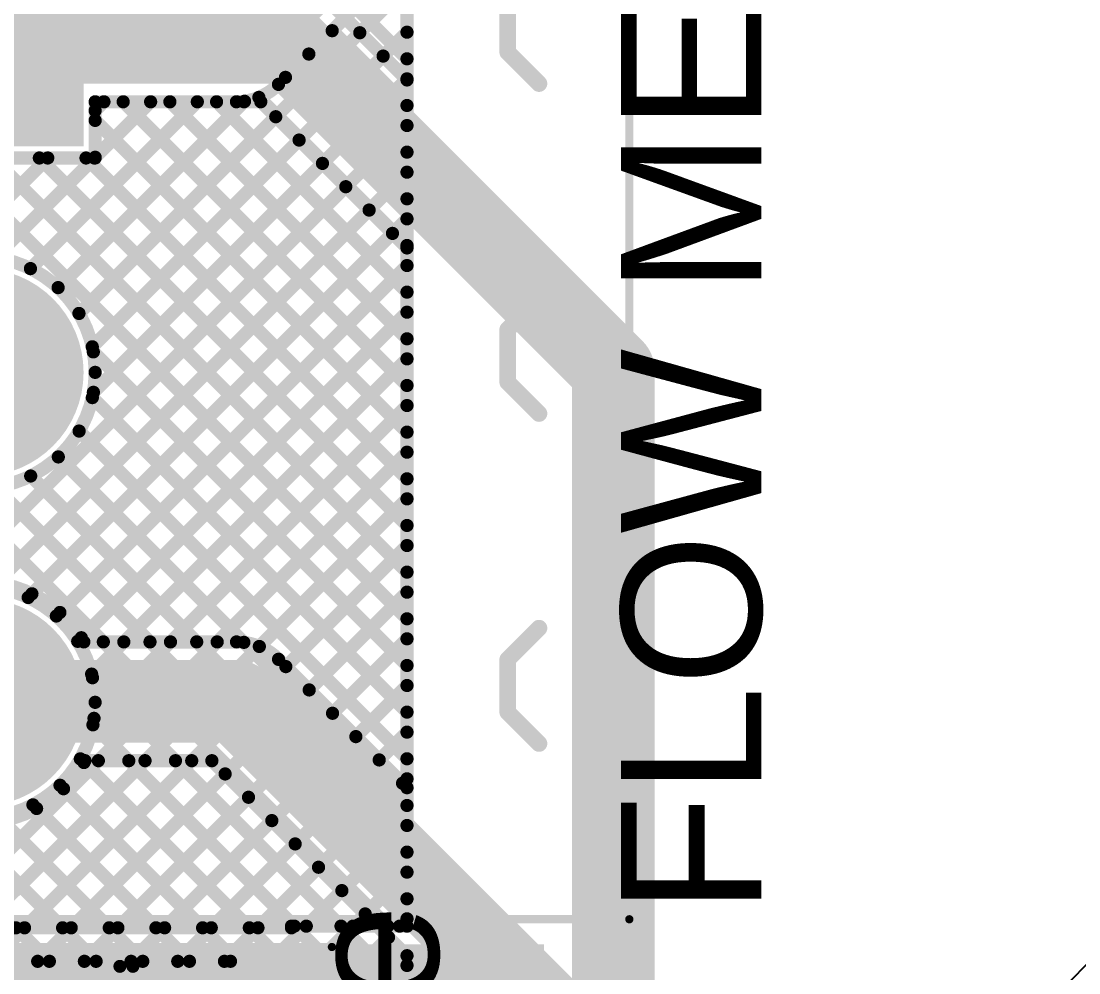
# Model space of a CAD drawing. Header units: millimetres. Extents: x 0 to 214, y 0 to 214.
# Drawn here: x 6.355 to 6.996, y 0.43 to 1.007 of the extents above; entities that cross this region are included whole.
import ezdxf

# ---------------------------------------------------------------- set-up
doc = ezdxf.new("R2010")
doc.units = ezdxf.units.MM
doc.header["$MEASUREMENT"] = 0
for name, color, linetype in [('BottomLayer', 5, 'Continuous'), ('BottomSolder', 6, 'Continuous'), ('MultiLayer', 9, 'Continuous'), ('PadHoleLayer', 156, 'Continuous'), ('TopLayer', 1, 'Continuous'), ('TopOverlay', 2, 'Continuous'), ('TopSolder', 216, 'Continuous')]:
    doc.layers.add(name, color=color, linetype=linetype)
doc.styles.add('Arial', font='', dxfattribs={"height": 0.2})
doc.styles.get('Arial').set_extended_font_data('Arial')

# ---------------------------------------------------------------- blocks, each defined once
blk = doc.blocks.new('TBP01R1_508_04BE_88')
at = {"layer": 'TopOverlay', "const_width": 0.005}
for points in [[(-0.3315, 0.3937), (-0.3315, -0.07874)], [(0.53126, -0.07874), (-0.3315, -0.07874)]]:
    blk.add_lwpolyline(points, dxfattribs=at)
at = {"layer": 'TopOverlay'}
for points, const_width in [([(-0.20306, -0.067, 1), (-0.21094, -0.067, 1)], 0.00787), ([(-0.21291, -0.067, 1), (-0.20897, -0.067, 1)], 0.00394), ([(-0.20503, -0.067, 1), (-0.20109, -0.067, 1)], 0.00394), ([(-0.33275, -0.07874, 1), (-0.33025, -0.07874, 1)], 0.0025), ([(-0.33275, -0.07874, 1), (-0.33025, -0.07874, 1)], 0.0025)]:
    blk.add_lwpolyline(points, format="xyb", close=True, dxfattribs=dict(at, const_width=const_width))
blk = doc.blocks.new('TBP01R1_508_03BE_92')
at = {"layer": 'BottomLayer'}
blk.add_hatch(color=5, dxfattribs=at).paths.add_polyline_path([(-0.15906, 0.05906), (-0.04094, 0.05906), (-0.04094, -0.05906), (-0.15906, -0.05906)])
h = blk.add_hatch(color=5, dxfattribs=at)
edge = h.paths.add_edge_path()
edge.add_arc((0.1, 0), 0.05906, 0, 360)
h = blk.add_hatch(color=5, dxfattribs=at)
edge = h.paths.add_edge_path()
edge.add_arc((0.3, 0), 0.05906, 0, 360)
at = {"layer": 'BottomSolder'}
blk.add_hatch(color=6, dxfattribs=at).paths.add_polyline_path([(-0.16306, 0.06306), (-0.03694, 0.06306), (-0.03694, -0.06306), (-0.16306, -0.06306)])
h = blk.add_hatch(color=6, dxfattribs=at)
edge = h.paths.add_edge_path()
edge.add_arc((0.1, 0), 0.06306, 0, 360)
h = blk.add_hatch(color=6, dxfattribs=at)
edge = h.paths.add_edge_path()
edge.add_arc((0.3, 0), 0.06306, 0, 360)
at = {"layer": 'MultiLayer'}
blk.add_hatch(color=9, dxfattribs=at).paths.add_polyline_path([(-0.15906, 0.05906), (-0.04094, 0.05906), (-0.04094, -0.05906), (-0.15906, -0.05906)])
h = blk.add_hatch(color=9, dxfattribs=at)
edge = h.paths.add_edge_path()
edge.add_arc((0.1, 0), 0.05906, 0, 360)
h = blk.add_hatch(color=9, dxfattribs=at)
edge = h.paths.add_edge_path()
edge.add_arc((0.3, 0), 0.05906, 0, 360)
at = {"layer": 'PadHoleLayer'}
h = blk.add_hatch(color=156, dxfattribs=at)
edge = h.paths.add_edge_path()
edge.add_arc((-0.1, 0), 0.03346, 0, 360)
h = blk.add_hatch(color=156, dxfattribs=at)
edge = h.paths.add_edge_path()
edge.add_arc((0.1, 0), 0.03346, 0, 360)
h = blk.add_hatch(color=156, dxfattribs=at)
edge = h.paths.add_edge_path()
edge.add_arc((0.3, 0), 0.03346, 0, 360)
at = {"layer": 'TopLayer'}
blk.add_hatch(color=1, dxfattribs=at).paths.add_polyline_path([(-0.15906, 0.05906), (-0.04094, 0.05906), (-0.04094, -0.05906), (-0.15906, -0.05906)])
h = blk.add_hatch(color=1, dxfattribs=at)
edge = h.paths.add_edge_path()
edge.add_arc((0.1, 0), 0.05906, 0, 360)
h = blk.add_hatch(color=1, dxfattribs=at)
edge = h.paths.add_edge_path()
edge.add_arc((0.3, 0), 0.05906, 0, 360)
at = {"layer": 'TopSolder'}
blk.add_hatch(color=216, dxfattribs=at).paths.add_polyline_path([(-0.16306, 0.06306), (-0.03694, 0.06306), (-0.03694, -0.06306), (-0.16306, -0.06306)])
h = blk.add_hatch(color=216, dxfattribs=at)
edge = h.paths.add_edge_path()
edge.add_arc((0.1, 0), 0.06306, 0, 360)
h = blk.add_hatch(color=216, dxfattribs=at)
edge = h.paths.add_edge_path()
edge.add_arc((0.3, 0), 0.06306, 0, 360)
at = {"layer": 'TopOverlay'}
for points, const_width in [([(-0.2315, -0.07874), (-0.2315, 0.3937)], 0.005), ([(0.4315, 0.3937), (-0.2315, 0.3937)], 0.005), ([(0.4315, -0.07874), (0.4315, 0.3937)], 0.005), ([(-0.126, 0.32), (-0.145, 0.339)], 0.01), ([(-0.094, 0.32), (-0.075, 0.339)], 0.01), ([(0.074, 0.32), (0.055, 0.339)], 0.01), ([(0.074, 0.32), (0.055, 0.339)], 0.01), ([(0.106, 0.32), (0.125, 0.339)], 0.01), ([(0.106, 0.32), (0.125, 0.339)], 0.01), ([(0.274, 0.32), (0.255, 0.339)], 0.01), ([(0.306, 0.32), (0.325, 0.339)], 0.01), ([(-0.094, 0.32), (-0.126, 0.32)], 0.01), ([(0.106, 0.32), (0.074, 0.32)], 0.01), ([(0.106, 0.32), (0.074, 0.32)], 0.01), ([(0.306, 0.32), (0.274, 0.32)], 0.01), ([(0.4315, -0.07874), (-0.2315, -0.07874)], 0.005)]:
    blk.add_lwpolyline(points, dxfattribs=dict(at, const_width=const_width))
for points, const_width in [([(-0.23275, 0.3937, 1), (-0.23025, 0.3937, 1)], 0.0025), ([(-0.23275, 0.3937, 1), (-0.23025, 0.3937, 1)], 0.0025), ([(0.43025, 0.3937, 1), (0.43275, 0.3937, 1)], 0.0025), ([(0.43025, 0.3937, 1), (0.43275, 0.3937, 1)], 0.0025), ([(-0.1475, 0.339, 1), (-0.1425, 0.339, 1)], 0.005), ([(-0.0775, 0.339, 1), (-0.0725, 0.339, 1)], 0.005), ([(0.0525, 0.339, 1), (0.0575, 0.339, 1)], 0.005), ([(0.0525, 0.339, 1), (0.0575, 0.339, 1)], 0.005), ([(0.1225, 0.339, 1), (0.1275, 0.339, 1)], 0.005), ([(0.1225, 0.339, 1), (0.1275, 0.339, 1)], 0.005), ([(0.2525, 0.339, 1), (0.2575, 0.339, 1)], 0.005), ([(0.3225, 0.339, 1), (0.3275, 0.339, 1)], 0.005), ([(-0.1285, 0.32, 1), (-0.1235, 0.32, 1)], 0.005), ([(-0.1285, 0.32, 1), (-0.1235, 0.32, 1)], 0.005), ([(-0.0965, 0.32, 1), (-0.0915, 0.32, 1)], 0.005), ([(-0.0965, 0.32, 1), (-0.0915, 0.32, 1)], 0.005), ([(0.0715, 0.32, 1), (0.0765, 0.32, 1)], 0.005), ([(0.0715, 0.32, 1), (0.0765, 0.32, 1)], 0.005), ([(0.0715, 0.32, 1), (0.0765, 0.32, 1)], 0.005), ([(0.0715, 0.32, 1), (0.0765, 0.32, 1)], 0.005), ([(0.1035, 0.32, 1), (0.1085, 0.32, 1)], 0.005), ([(0.1035, 0.32, 1), (0.1085, 0.32, 1)], 0.005), ([(0.1035, 0.32, 1), (0.1085, 0.32, 1)], 0.005), ([(0.1035, 0.32, 1), (0.1085, 0.32, 1)], 0.005), ([(0.2715, 0.32, 1), (0.2765, 0.32, 1)], 0.005), ([(0.2715, 0.32, 1), (0.2765, 0.32, 1)], 0.005), ([(0.3035, 0.32, 1), (0.3085, 0.32, 1)], 0.005), ([(0.3035, 0.32, 1), (0.3085, 0.32, 1)], 0.005), ([(-0.10306, -0.067, 1), (-0.11094, -0.067, 1)], 0.00787), ([(-0.11291, -0.067, 1), (-0.10897, -0.067, 1)], 0.00394), ([(-0.10503, -0.067, 1), (-0.10109, -0.067, 1)], 0.00394), ([(-0.23275, -0.07874, 1), (-0.23025, -0.07874, 1)], 0.0025), ([(-0.23275, -0.07874, 1), (-0.23025, -0.07874, 1)], 0.0025), ([(0.43025, -0.07874, 1), (0.43275, -0.07874, 1)], 0.0025), ([(0.43025, -0.07874, 1), (0.43275, -0.07874, 1)], 0.0025)]:
    blk.add_lwpolyline(points, format="xyb", close=True, dxfattribs=dict(at, const_width=const_width))

msp = doc.modelspace()

# ---------------------------------------------------------------- hatches: boundary and pattern name
at = {"layer": 'TopLayer'}
for points in [[(6.343, 0.292), (6.547, 0.292), (6.547, 0.446), (6.343, 0.446)], [(6.53, 0.292), (6.672, 0.292), (6.672, 0.447), (6.53, 0.447)]]:
    msp.add_hatch(color=1, dxfattribs=at).paths.add_polyline_path(points)

# ---------------------------------------------------------------- linework, layer by layer
at = {"layer": 'BottomLayer'}
for points, const_width in [([(6.48567, 0.99367), (6.58, 1.088)], 0.05), ([(6.51117, 0.96826), (6.589, 1.04609)], 0.008), ([(6.589, 0.54191), (6.589, 1.04609)], 0.008), ([(6.39026, 0.82939), (6.589, 1.02814)], 0.008), ([(6.55781, 1.0149), (6.589, 0.98371)], 0.008), ([(6.33, 0.99367), (6.48567, 0.99367)], 0.05), ([(6.39832, 0.80917), (6.589, 0.99985)], 0.008), ([(6.54367, 1.00076), (6.589, 0.95543)], 0.008), ([(6.52953, 0.98662), (6.589, 0.92714)], 0.008), ([(6.399, 0.78157), (6.589, 0.97157)], 0.008), ([(6.51538, 0.97247), (6.589, 0.89886)], 0.008), ([(6.36086, 0.85656), (6.46196, 0.95767)], 0.008), ([(6.37762, 0.84504), (6.49058, 0.958)], 0.008), ([(6.40006, 0.95767), (6.48567, 0.95767)], 0.008), ([(6.40006, 0.95233), (6.40539, 0.95767)], 0.008), ([(6.40006, 0.92361), (6.40006, 0.95767)], 0.008), ([(6.40006, 0.92404), (6.43368, 0.95767)], 0.008), ([(6.41705, 0.95767), (6.589, 0.78572)], 0.008), ([(6.44534, 0.95767), (6.589, 0.814)], 0.008), ([(6.47362, 0.95767), (6.589, 0.84229)], 0.008), ([(6.49925, 0.96033), (6.589, 0.87057)], 0.008), ([(6.40006, 0.94638), (6.589, 0.75744)], 0.008), ([(6.31015, 0.66443), (6.589, 0.94328)], 0.008), ([(6.25994, 0.92361), (6.40006, 0.92361)], 0.008), ([(6.30786, 0.86013), (6.37134, 0.92361)], 0.008), ([(6.30969, 0.92361), (6.589, 0.6443)], 0.008), ([(6.33797, 0.92361), (6.589, 0.67258)], 0.008), ([(6.33914, 0.86312), (6.39962, 0.92361)], 0.008), ([(6.36626, 0.92361), (6.589, 0.70087)], 0.008), ([(6.39454, 0.92361), (6.589, 0.72915)], 0.008), ([(6.34003, 0.66603), (6.589, 0.915)], 0.008), ([(6.36175, 0.65946), (6.589, 0.88671)], 0.008), ([(6.3787, 0.64813), (6.589, 0.85843)], 0.008), ([(6.39168, 0.63282), (6.589, 0.83015)], 0.008), ([(6.39895, 0.80607), (6.589, 0.61601)], 0.008), ([(6.41743, 0.63029), (6.589, 0.80186)], 0.008), ([(6.0255, 0.78353), (6.37234, 0.43669)], 0.008), ([(6.39836, 0.77837), (6.589, 0.58773)], 0.008), ([(6.44571, 0.63029), (6.589, 0.77358)], 0.008), ([(6.39035, 0.75809), (6.589, 0.55945)], 0.008), ([(6.37775, 0.74241), (6.49015, 0.63002)], 0.008), ([(6.474, 0.63029), (6.589, 0.74529)], 0.008), ([(6.30823, 0.72708), (6.40502, 0.63029)], 0.008), ([(6.36102, 0.73085), (6.46159, 0.63029)], 0.008), ([(6.33935, 0.72424), (6.4333, 0.63029)], 0.008), ([(6.49953, 0.62753), (6.589, 0.71701)], 0.008), ([(6.51559, 0.61532), (6.589, 0.68872)], 0.008), ([(6.52974, 0.60118), (6.589, 0.66044)], 0.008), ([(6.54388, 0.58703), (6.589, 0.63216)], 0.008), ([(6.39321, 0.63029), (6.48571, 0.63029)], 0.008), ([(6.51121, 0.6197), (6.589, 0.54191)], 0.008), ([(6.33, 0.59367), (6.33062, 0.59429)], 0.05), ([(6.33062, 0.59429), (6.48571, 0.59429)], 0.05), ([(6.48571, 0.59429), (6.70182, 0.37818)], 0.05), ([(6.55802, 0.57289), (6.589, 0.60387)], 0.008), ([(6.57216, 0.55875), (6.589, 0.57559)], 0.008), ([(6.2607, 0.41699), (6.402, 0.55829)], 0.008), ([(6.27303, 0.40104), (6.43028, 0.55829)], 0.008), ([(6.28069, 0.38041), (6.45857, 0.55829)], 0.008), ([(6.39329, 0.55717), (6.589, 0.36146)], 0.008), ([(6.39392, 0.55829), (6.4708, 0.55829)], 0.008), ([(6.42045, 0.55829), (6.589, 0.38974)], 0.008), ([(6.44873, 0.55829), (6.589, 0.41802)], 0.008), ([(6.4708, 0.55829), (6.589, 0.44009)], 0.008), ([(6.36525, 0.43669), (6.47882, 0.55026)], 0.008), ([(6.5863, 0.54461), (6.589, 0.5473)], 0.008), ([(6.3809, 0.54127), (6.589, 0.33317)], 0.008), ([(6.39354, 0.43669), (6.49297, 0.53612)], 0.008), ([(6.36458, 0.52931), (6.4572, 0.43669)], 0.008), ([(6.31519, 0.52213), (6.40063, 0.43669)], 0.008), ([(6.3437, 0.52191), (6.42891, 0.43669)], 0.008), ([(6.42182, 0.43669), (6.50711, 0.52198)], 0.008), ([(6.4501, 0.43669), (6.52125, 0.50784)], 0.008), ([(6.47839, 0.43669), (6.53539, 0.4937)], 0.008), ([(6.48206, 0.41207), (6.54954, 0.47955)], 0.008), ([(6.48206, 0.38379), (6.56368, 0.46541)], 0.008), ([(6.48206, 0.3555), (6.57782, 0.45127)], 0.008), ([(6.589, 0.14806), (6.589, 0.44009)], 0.008), ([(6.34194, 0.43669), (6.48206, 0.43669)], 0.008), ([(6.48206, 0.29658), (6.48206, 0.43669)], 0.008), ([(6.48206, 0.32722), (6.589, 0.43417)], 0.008)]:
    msp.add_lwpolyline(points, dxfattribs=dict(at, const_width=const_width))
for points, const_width in [([(6.47317, 0.99367, 1), (6.49817, 0.99367, 1)], 0.025), ([(6.47317, 0.99367, 1), (6.49817, 0.99367, 1)], 0.025), ([(6.54167, 1.00076, 1), (6.54567, 1.00076, 1)], 0.004), ([(6.587, 0.99985, 1), (6.591, 0.99985, 1)], 0.004), ([(6.52753, 0.98662, 1), (6.53153, 0.98662, 1)], 0.004), ([(6.587, 0.98371, 1), (6.591, 0.98371, 1)], 0.004), ([(6.51338, 0.97247, 1), (6.51738, 0.97247, 1)], 0.004), ([(6.587, 0.97157, 1), (6.591, 0.97157, 1)], 0.004), ([(6.50912, 0.96821, 1), (6.51312, 0.96821, 1)], 0.004), ([(6.50917, 0.96826, 1), (6.51317, 0.96826, 1)], 0.004), ([(6.50917, 0.96826, 1), (6.51317, 0.96826, 1)], 0.004), ([(6.39806, 0.95767, 1), (6.40206, 0.95767, 1)], 0.004), ([(6.39806, 0.95767, 1), (6.40206, 0.95767, 1)], 0.004), ([(6.40339, 0.95767, 1), (6.40739, 0.95767, 1)], 0.004), ([(6.41505, 0.95767, 1), (6.41905, 0.95767, 1)], 0.004), ([(6.43168, 0.95767, 1), (6.43568, 0.95767, 1)], 0.004), ([(6.44334, 0.95767, 1), (6.44734, 0.95767, 1)], 0.004), ([(6.45996, 0.95767, 1), (6.46396, 0.95767, 1)], 0.004), ([(6.47162, 0.95767, 1), (6.47562, 0.95767, 1)], 0.004), ([(6.48367, 0.95767, 1), (6.48767, 0.95767, 1)], 0.004), ([(6.48367, 0.95767, 1), (6.48767, 0.95767, 1)], 0.004), ([(6.48367, 0.95767, 1), (6.48767, 0.95767, 1)], 0.004), ([(6.48858, 0.958, 1), (6.49258, 0.958, 1)], 0.004), ([(6.49725, 0.96033, 1), (6.50125, 0.96033, 1)], 0.004), ([(6.39806, 0.95233, 1), (6.40206, 0.95233, 1)], 0.004), ([(6.587, 0.95543, 1), (6.591, 0.95543, 1)], 0.004), ([(6.39806, 0.94638, 1), (6.40206, 0.94638, 1)], 0.004), ([(6.587, 0.94328, 1), (6.591, 0.94328, 1)], 0.004), ([(6.587, 0.92714, 1), (6.591, 0.92714, 1)], 0.004), ([(6.36426, 0.92361, 1), (6.36826, 0.92361, 1)], 0.004), ([(6.36934, 0.92361, 1), (6.37334, 0.92361, 1)], 0.004), ([(6.39254, 0.92361, 1), (6.39654, 0.92361, 1)], 0.004), ([(6.39762, 0.92361, 1), (6.40162, 0.92361, 1)], 0.004), ([(6.39806, 0.92404, 1), (6.40206, 0.92404, 1)], 0.004), ([(6.39806, 0.92361, 1), (6.40206, 0.92361, 1)], 0.004), ([(6.39806, 0.92361, 1), (6.40206, 0.92361, 1)], 0.004), ([(6.587, 0.915, 1), (6.591, 0.915, 1)], 0.004), ([(6.587, 0.89886, 1), (6.591, 0.89886, 1)], 0.004), ([(6.587, 0.88671, 1), (6.591, 0.88671, 1)], 0.004), ([(6.587, 0.87057, 1), (6.591, 0.87057, 1)], 0.004), ([(6.40006, 0.79367, 1), (6.25994, 0.79367, 1)], 0.008), ([(6.35886, 0.85656, 1), (6.36286, 0.85656, 1)], 0.004), ([(6.587, 0.85843, 1), (6.591, 0.85843, 1)], 0.004), ([(6.37562, 0.84504, 1), (6.37962, 0.84504, 1)], 0.004), ([(6.587, 0.84229, 1), (6.591, 0.84229, 1)], 0.004), ([(6.38826, 0.82939, 1), (6.39226, 0.82939, 1)], 0.004), ([(6.587, 0.83015, 1), (6.591, 0.83015, 1)], 0.004), ([(6.587, 0.814, 1), (6.591, 0.814, 1)], 0.004), ([(6.39632, 0.80917, 1), (6.40032, 0.80917, 1)], 0.004), ([(6.39695, 0.80607, 1), (6.40095, 0.80607, 1)], 0.004), ([(6.587, 0.80186, 1), (6.591, 0.80186, 1)], 0.004), ([(6.39806, 0.79367, 1), (6.40206, 0.79367, 1)], 0.004), ([(6.587, 0.78572, 1), (6.591, 0.78572, 1)], 0.004), ([(6.39636, 0.77837, 1), (6.40036, 0.77837, 1)], 0.004), ([(6.397, 0.78157, 1), (6.401, 0.78157, 1)], 0.004), ([(6.587, 0.77358, 1), (6.591, 0.77358, 1)], 0.004), ([(6.38835, 0.75809, 1), (6.39235, 0.75809, 1)], 0.004), ([(6.587, 0.75744, 1), (6.591, 0.75744, 1)], 0.004), ([(6.37575, 0.74241, 1), (6.37975, 0.74241, 1)], 0.004), ([(6.587, 0.74529, 1), (6.591, 0.74529, 1)], 0.004), ([(6.35902, 0.73085, 1), (6.36302, 0.73085, 1)], 0.004), ([(6.587, 0.72915, 1), (6.591, 0.72915, 1)], 0.004), ([(6.587, 0.71701, 1), (6.591, 0.71701, 1)], 0.004), ([(6.587, 0.70087, 1), (6.591, 0.70087, 1)], 0.004), ([(6.587, 0.68872, 1), (6.591, 0.68872, 1)], 0.004), ([(6.587, 0.67258, 1), (6.591, 0.67258, 1)], 0.004), ([(6.35975, 0.65946, 1), (6.36375, 0.65946, 1)], 0.004), ([(6.587, 0.66044, 1), (6.591, 0.66044, 1)], 0.004), ([(6.3767, 0.64813, 1), (6.3807, 0.64813, 1)], 0.004), ([(6.587, 0.6443, 1), (6.591, 0.6443, 1)], 0.004), ([(6.38968, 0.63282, 1), (6.39368, 0.63282, 1)], 0.004), ([(6.587, 0.63216, 1), (6.591, 0.63216, 1)], 0.004), ([(6.39121, 0.63029, 1), (6.39521, 0.63029, 1)], 0.004), ([(6.39121, 0.63029, 1), (6.39521, 0.63029, 1)], 0.004), ([(6.40302, 0.63029, 1), (6.40702, 0.63029, 1)], 0.004), ([(6.41543, 0.63029, 1), (6.41943, 0.63029, 1)], 0.004), ([(6.4313, 0.63029, 1), (6.4353, 0.63029, 1)], 0.004), ([(6.44371, 0.63029, 1), (6.44771, 0.63029, 1)], 0.004), ([(6.45959, 0.63029, 1), (6.46359, 0.63029, 1)], 0.004), ([(6.472, 0.63029, 1), (6.476, 0.63029, 1)], 0.004), ([(6.48371, 0.63029, 1), (6.48771, 0.63029, 1)], 0.004), ([(6.48371, 0.63029, 1), (6.48771, 0.63029, 1)], 0.004), ([(6.48371, 0.63029, 1), (6.48771, 0.63029, 1)], 0.004), ([(6.48815, 0.63002, 1), (6.49215, 0.63002, 1)], 0.004), ([(6.49753, 0.62753, 1), (6.50153, 0.62753, 1)], 0.004), ([(6.50917, 0.61975, 1), (6.51317, 0.61975, 1)], 0.004), ([(6.50921, 0.6197, 1), (6.51321, 0.6197, 1)], 0.004), ([(6.50921, 0.6197, 1), (6.51321, 0.6197, 1)], 0.004), ([(6.31812, 0.59429, 1), (6.34312, 0.59429, 1)], 0.025), ([(6.31812, 0.59429, 1), (6.34312, 0.59429, 1)], 0.025), ([(6.47321, 0.59429, 1), (6.49821, 0.59429, 1)], 0.025), ([(6.47321, 0.59429, 1), (6.49821, 0.59429, 1)], 0.025), ([(6.51359, 0.61532, 1), (6.51759, 0.61532, 1)], 0.004), ([(6.587, 0.61601, 1), (6.591, 0.61601, 1)], 0.004), ([(6.52774, 0.60118, 1), (6.53174, 0.60118, 1)], 0.004), ([(6.587, 0.60387, 1), (6.591, 0.60387, 1)], 0.004), ([(6.54188, 0.58703, 1), (6.54588, 0.58703, 1)], 0.004), ([(6.587, 0.58773, 1), (6.591, 0.58773, 1)], 0.004), ([(6.55602, 0.57289, 1), (6.56002, 0.57289, 1)], 0.004), ([(6.587, 0.57559, 1), (6.591, 0.57559, 1)], 0.004), ([(6.39129, 0.55717, 1), (6.39529, 0.55717, 1)], 0.004), ([(6.39192, 0.55829, 1), (6.39592, 0.55829, 1)], 0.004), ([(6.39192, 0.55829, 1), (6.39592, 0.55829, 1)], 0.004), ([(6.4, 0.55829, 1), (6.404, 0.55829, 1)], 0.004), ([(6.41845, 0.55829, 1), (6.42245, 0.55829, 1)], 0.004), ([(6.42828, 0.55829, 1), (6.43228, 0.55829, 1)], 0.004), ([(6.44673, 0.55829, 1), (6.45073, 0.55829, 1)], 0.004), ([(6.45657, 0.55829, 1), (6.46057, 0.55829, 1)], 0.004), ([(6.4688, 0.55829, 1), (6.4728, 0.55829, 1)], 0.004), ([(6.4688, 0.55829, 1), (6.4728, 0.55829, 1)], 0.004), ([(6.57016, 0.55875, 1), (6.57416, 0.55875, 1)], 0.004), ([(6.587, 0.55945, 1), (6.591, 0.55945, 1)], 0.004), ([(6.47682, 0.55026, 1), (6.48082, 0.55026, 1)], 0.004), ([(6.587, 0.5473, 1), (6.591, 0.5473, 1)], 0.004), ([(6.3789, 0.54127, 1), (6.3829, 0.54127, 1)], 0.004), ([(6.5843, 0.54461, 1), (6.5883, 0.54461, 1)], 0.004), ([(6.587, 0.54191, 1), (6.591, 0.54191, 1)], 0.004), ([(6.587, 0.54191, 1), (6.591, 0.54191, 1)], 0.004), ([(6.49097, 0.53612, 1), (6.49497, 0.53612, 1)], 0.004), ([(6.36258, 0.52931, 1), (6.36658, 0.52931, 1)], 0.004), ([(6.50511, 0.52198, 1), (6.50911, 0.52198, 1)], 0.004), ([(6.51925, 0.50784, 1), (6.52325, 0.50784, 1)], 0.004), ([(6.53339, 0.4937, 1), (6.53739, 0.4937, 1)], 0.004), ([(6.54754, 0.47955, 1), (6.55154, 0.47955, 1)], 0.004), ([(6.56168, 0.46541, 1), (6.56568, 0.46541, 1)], 0.004), ([(6.57582, 0.45127, 1), (6.57982, 0.45127, 1)], 0.004), ([(6.587, 0.44009, 1), (6.591, 0.44009, 1)], 0.004), ([(6.587, 0.44009, 1), (6.591, 0.44009, 1)], 0.004), ([(6.36325, 0.43669, 1), (6.36725, 0.43669, 1)], 0.004), ([(6.37034, 0.43669, 1), (6.37434, 0.43669, 1)], 0.004), ([(6.39154, 0.43669, 1), (6.39554, 0.43669, 1)], 0.004), ([(6.39863, 0.43669, 1), (6.40263, 0.43669, 1)], 0.004), ([(6.41982, 0.43669, 1), (6.42382, 0.43669, 1)], 0.004), ([(6.42691, 0.43669, 1), (6.43091, 0.43669, 1)], 0.004), ([(6.4481, 0.43669, 1), (6.4521, 0.43669, 1)], 0.004), ([(6.4552, 0.43669, 1), (6.4592, 0.43669, 1)], 0.004), ([(6.47639, 0.43669, 1), (6.48039, 0.43669, 1)], 0.004), ([(6.48006, 0.43669, 1), (6.48406, 0.43669, 1)], 0.004), ([(6.48006, 0.43669, 1), (6.48406, 0.43669, 1)], 0.004), ([(6.587, 0.43417, 1), (6.591, 0.43417, 1)], 0.004)]:
    msp.add_lwpolyline(points, format="xyb", close=True, dxfattribs=dict(at, const_width=const_width))
at = {"layer": 'BottomLayer', "const_width": 0.008}
for points in [[(6.51117, 0.96826, -0.199396), (6.48567, 0.95767)], [(6.51112, 0.96821, -0.198912), (6.48567, 0.95767)], [(6.31051, 0.66407, -0.341355), (6.39321, 0.63029)], [(6.48571, 0.63029, -0.199396), (6.51121, 0.6197)], [(6.48571, 0.63029, -0.198912), (6.51117, 0.61975)], [(6.39392, 0.55829, -0.888724), (6.25959, 0.61316)]]:
    msp.add_lwpolyline(points, format="xyb", dxfattribs=at)
at = {"layer": 'BottomSolder'}
msp.add_line((6.70935, 0.13444), (214.06023, 213.98652), dxfattribs=at)
at = {"layer": 'TopLayer'}
for points, const_width in [([(6.589, 2.10877), (6.589, 0.97091)], 0.008), ([(6.36069, 1.21202), (6.589, 0.98371)], 0.008), ([(6.56039, 0.99952), (6.589, 1.02814)], 0.008), ([(6.54084, 1.01907), (6.589, 0.97091)], 0.008), ([(6.33, 0.99367), (6.51533, 0.99367)], 0.05), ([(6.51533, 0.99367), (6.714, 0.795)], 0.05), ([(6.57453, 0.98538), (6.589, 0.99985)], 0.008), ([(6.36086, 0.85656), (6.46196, 0.95767)], 0.008), ([(6.37762, 0.84504), (6.49025, 0.95767)], 0.008), ([(6.40006, 0.95767), (6.50042, 0.95767)], 0.008), ([(6.40006, 0.95233), (6.40539, 0.95767)], 0.008), ([(6.40006, 0.92404), (6.43368, 0.95767)], 0.008), ([(6.40006, 0.92361), (6.40006, 0.95767)], 0.008), ([(6.41705, 0.95767), (6.589, 0.78572)], 0.008), ([(6.44534, 0.95767), (6.589, 0.814)], 0.008), ([(6.47362, 0.95767), (6.589, 0.84229)], 0.008), ([(6.50042, 0.95767), (6.589, 0.86909)], 0.008), ([(6.39026, 0.82939), (6.50948, 0.94861)], 0.008), ([(6.40006, 0.94638), (6.589, 0.75744)], 0.008), ([(6.39832, 0.80917), (6.52362, 0.93447)], 0.008), ([(6.25994, 0.92361), (6.40006, 0.92361)], 0.008), ([(6.30786, 0.86013), (6.37134, 0.92361)], 0.008), ([(6.30969, 0.92361), (6.589, 0.6443)], 0.008), ([(6.33797, 0.92361), (6.589, 0.67258)], 0.008), ([(6.33914, 0.86312), (6.39962, 0.92361)], 0.008), ([(6.36626, 0.92361), (6.589, 0.70087)], 0.008), ([(6.39454, 0.92361), (6.589, 0.72915)], 0.008), ([(6.399, 0.78157), (6.53776, 0.92033)], 0.008), ([(6.30472, 0.659), (6.5519, 0.90619)], 0.008), ([(6.33734, 0.66334), (6.56605, 0.89204)], 0.008), ([(6.3595, 0.65721), (6.58019, 0.8779)], 0.008), ([(6.589, 0.86909), (6.589, 0.458)], 0.008), ([(6.37657, 0.646), (6.589, 0.85843)], 0.008), ([(6.3895, 0.63065), (6.589, 0.83015)], 0.008), ([(6.714, 0.33), (6.714, 0.795)], 0.05), ([(6.39895, 0.80607), (6.589, 0.61601)], 0.008), ([(6.39793, 0.61079), (6.589, 0.80186)], 0.008), ([(6.39836, 0.77837), (6.589, 0.58773)], 0.008), ([(6.39938, 0.58396), (6.589, 0.77358)], 0.008), ([(6.04387, 0.76517), (6.35203, 0.457)], 0.008), ([(6.39035, 0.75809), (6.589, 0.55945)], 0.008), ([(6.2607, 0.41699), (6.589, 0.74529)], 0.008), ([(6.37775, 0.74241), (6.589, 0.53116)], 0.008), ([(6.30823, 0.72708), (6.57731, 0.458)], 0.008), ([(6.36102, 0.73085), (6.589, 0.50288)], 0.008), ([(6.33935, 0.72424), (6.589, 0.47459)], 0.008), ([(6.27303, 0.40104), (6.589, 0.71701)], 0.008), ([(6.35728, 0.457), (6.589, 0.68872)], 0.008), ([(6.38556, 0.457), (6.589, 0.66044)], 0.008), ([(6.41384, 0.457), (6.589, 0.63216)], 0.008), ([(6.39845, 0.60857), (6.54902, 0.458)], 0.008), ([(6.44213, 0.457), (6.589, 0.60387)], 0.008), ([(6.39871, 0.58003), (6.52074, 0.458)], 0.008), ([(6.47041, 0.457), (6.589, 0.57559)], 0.008), ([(6.39109, 0.55937), (6.49346, 0.457)], 0.008), ([(6.4987, 0.457), (6.589, 0.5473)], 0.008), ([(6.37878, 0.54339), (6.46517, 0.457)], 0.008), ([(6.36236, 0.53153), (6.43689, 0.457)], 0.008), ([(6.31111, 0.52621), (6.38032, 0.457)], 0.008), ([(6.34111, 0.5245), (6.4086, 0.457)], 0.008), ([(6.52798, 0.458), (6.589, 0.51902)], 0.008), ([(6.55627, 0.458), (6.589, 0.49073)], 0.008), ([(6.519, 0.458), (6.589, 0.458)], 0.008), ([(6.58455, 0.458), (6.589, 0.46245)], 0.008), ([(6.332, 0.457), (6.519, 0.457)], 0.008)]:
    msp.add_lwpolyline(points, dxfattribs=dict(at, const_width=const_width))
for points, const_width in [([(6.50283, 0.99367, 1), (6.52783, 0.99367, 1)], 0.025), ([(6.50283, 0.99367, 1), (6.52783, 0.99367, 1)], 0.025), ([(6.55839, 0.99952, 1), (6.56239, 0.99952, 1)], 0.004), ([(6.587, 0.99985, 1), (6.591, 0.99985, 1)], 0.004), ([(6.57253, 0.98538, 1), (6.57653, 0.98538, 1)], 0.004), ([(6.587, 0.98371, 1), (6.591, 0.98371, 1)], 0.004), ([(6.587, 0.97091, 1), (6.591, 0.97091, 1)], 0.004), ([(6.587, 0.97091, 1), (6.591, 0.97091, 1)], 0.004), ([(6.39806, 0.95767, 1), (6.40206, 0.95767, 1)], 0.004), ([(6.39806, 0.95767, 1), (6.40206, 0.95767, 1)], 0.004), ([(6.40339, 0.95767, 1), (6.40739, 0.95767, 1)], 0.004), ([(6.41505, 0.95767, 1), (6.41905, 0.95767, 1)], 0.004), ([(6.43168, 0.95767, 1), (6.43568, 0.95767, 1)], 0.004), ([(6.44334, 0.95767, 1), (6.44734, 0.95767, 1)], 0.004), ([(6.45996, 0.95767, 1), (6.46396, 0.95767, 1)], 0.004), ([(6.47162, 0.95767, 1), (6.47562, 0.95767, 1)], 0.004), ([(6.48825, 0.95767, 1), (6.49225, 0.95767, 1)], 0.004), ([(6.49842, 0.95767, 1), (6.50242, 0.95767, 1)], 0.004), ([(6.49842, 0.95767, 1), (6.50242, 0.95767, 1)], 0.004), ([(6.39806, 0.95233, 1), (6.40206, 0.95233, 1)], 0.004), ([(6.39806, 0.94638, 1), (6.40206, 0.94638, 1)], 0.004), ([(6.50748, 0.94861, 1), (6.51148, 0.94861, 1)], 0.004), ([(6.52162, 0.93447, 1), (6.52562, 0.93447, 1)], 0.004), ([(6.36426, 0.92361, 1), (6.36826, 0.92361, 1)], 0.004), ([(6.36934, 0.92361, 1), (6.37334, 0.92361, 1)], 0.004), ([(6.39254, 0.92361, 1), (6.39654, 0.92361, 1)], 0.004), ([(6.39762, 0.92361, 1), (6.40162, 0.92361, 1)], 0.004), ([(6.39806, 0.92404, 1), (6.40206, 0.92404, 1)], 0.004), ([(6.39806, 0.92361, 1), (6.40206, 0.92361, 1)], 0.004), ([(6.39806, 0.92361, 1), (6.40206, 0.92361, 1)], 0.004), ([(6.53576, 0.92033, 1), (6.53976, 0.92033, 1)], 0.004), ([(6.5499, 0.90619, 1), (6.5539, 0.90619, 1)], 0.004), ([(6.56405, 0.89204, 1), (6.56805, 0.89204, 1)], 0.004), ([(6.57819, 0.8779, 1), (6.58219, 0.8779, 1)], 0.004), ([(6.587, 0.86909, 1), (6.591, 0.86909, 1)], 0.004), ([(6.587, 0.86909, 1), (6.591, 0.86909, 1)], 0.004), ([(6.35886, 0.85656, 1), (6.36286, 0.85656, 1)], 0.004), ([(6.587, 0.85843, 1), (6.591, 0.85843, 1)], 0.004), ([(6.37562, 0.84504, 1), (6.37962, 0.84504, 1)], 0.004), ([(6.587, 0.84229, 1), (6.591, 0.84229, 1)], 0.004), ([(6.38826, 0.82939, 1), (6.39226, 0.82939, 1)], 0.004), ([(6.587, 0.83015, 1), (6.591, 0.83015, 1)], 0.004), ([(6.587, 0.814, 1), (6.591, 0.814, 1)], 0.004), ([(6.7015, 0.795, 1), (6.7265, 0.795, 1)], 0.025), ([(6.7015, 0.795, 1), (6.7265, 0.795, 1)], 0.025), ([(6.39632, 0.80917, 1), (6.40032, 0.80917, 1)], 0.004), ([(6.39695, 0.80607, 1), (6.40095, 0.80607, 1)], 0.004), ([(6.587, 0.80186, 1), (6.591, 0.80186, 1)], 0.004), ([(6.39806, 0.79367, 1), (6.40206, 0.79367, 1)], 0.004), ([(6.39806, 0.79367, 1), (6.40206, 0.79367, 1)], 0.004), ([(6.587, 0.78572, 1), (6.591, 0.78572, 1)], 0.004), ([(6.39636, 0.77837, 1), (6.40036, 0.77837, 1)], 0.004), ([(6.397, 0.78157, 1), (6.401, 0.78157, 1)], 0.004), ([(6.587, 0.77358, 1), (6.591, 0.77358, 1)], 0.004), ([(6.38835, 0.75809, 1), (6.39235, 0.75809, 1)], 0.004), ([(6.587, 0.75744, 1), (6.591, 0.75744, 1)], 0.004), ([(6.37575, 0.74241, 1), (6.37975, 0.74241, 1)], 0.004), ([(6.587, 0.74529, 1), (6.591, 0.74529, 1)], 0.004), ([(6.35902, 0.73085, 1), (6.36302, 0.73085, 1)], 0.004), ([(6.587, 0.72915, 1), (6.591, 0.72915, 1)], 0.004), ([(6.587, 0.71701, 1), (6.591, 0.71701, 1)], 0.004), ([(6.587, 0.70087, 1), (6.591, 0.70087, 1)], 0.004), ([(6.587, 0.68872, 1), (6.591, 0.68872, 1)], 0.004), ([(6.587, 0.67258, 1), (6.591, 0.67258, 1)], 0.004), ([(6.40006, 0.59367, 1), (6.25994, 0.59367, 1)], 0.008), ([(6.3575, 0.65721, 1), (6.3615, 0.65721, 1)], 0.004), ([(6.587, 0.66044, 1), (6.591, 0.66044, 1)], 0.004), ([(6.37457, 0.646, 1), (6.37857, 0.646, 1)], 0.004), ([(6.587, 0.6443, 1), (6.591, 0.6443, 1)], 0.004), ([(6.3875, 0.63065, 1), (6.3915, 0.63065, 1)], 0.004), ([(6.587, 0.63216, 1), (6.591, 0.63216, 1)], 0.004), ([(6.587, 0.61601, 1), (6.591, 0.61601, 1)], 0.004), ([(6.39593, 0.61079, 1), (6.39993, 0.61079, 1)], 0.004), ([(6.39645, 0.60857, 1), (6.40045, 0.60857, 1)], 0.004), ([(6.587, 0.60387, 1), (6.591, 0.60387, 1)], 0.004), ([(6.39806, 0.59367, 1), (6.40206, 0.59367, 1)], 0.004), ([(6.587, 0.58773, 1), (6.591, 0.58773, 1)], 0.004), ([(6.39671, 0.58003, 1), (6.40071, 0.58003, 1)], 0.004), ([(6.39738, 0.58396, 1), (6.40138, 0.58396, 1)], 0.004), ([(6.587, 0.57559, 1), (6.591, 0.57559, 1)], 0.004), ([(6.38909, 0.55937, 1), (6.39309, 0.55937, 1)], 0.004), ([(6.587, 0.55945, 1), (6.591, 0.55945, 1)], 0.004), ([(6.587, 0.5473, 1), (6.591, 0.5473, 1)], 0.004), ([(6.37678, 0.54339, 1), (6.38078, 0.54339, 1)], 0.004), ([(6.36036, 0.53153, 1), (6.36436, 0.53153, 1)], 0.004), ([(6.587, 0.53116, 1), (6.591, 0.53116, 1)], 0.004), ([(6.587, 0.51902, 1), (6.591, 0.51902, 1)], 0.004), ([(6.587, 0.50288, 1), (6.591, 0.50288, 1)], 0.004), ([(6.587, 0.49073, 1), (6.591, 0.49073, 1)], 0.004), ([(6.587, 0.47459, 1), (6.591, 0.47459, 1)], 0.004), ([(6.517, 0.458, 1), (6.521, 0.458, 1)], 0.004), ([(6.51874, 0.458, 1), (6.52274, 0.458, 1)], 0.004), ([(6.52598, 0.458, 1), (6.52998, 0.458, 1)], 0.004), ([(6.54702, 0.458, 1), (6.55102, 0.458, 1)], 0.004), ([(6.55427, 0.458, 1), (6.55827, 0.458, 1)], 0.004), ([(6.57531, 0.458, 1), (6.57931, 0.458, 1)], 0.004), ([(6.58255, 0.458, 1), (6.58655, 0.458, 1)], 0.004), ([(6.587, 0.46245, 1), (6.591, 0.46245, 1)], 0.004), ([(6.587, 0.458, 1), (6.591, 0.458, 1)], 0.004), ([(6.587, 0.458, 1), (6.591, 0.458, 1)], 0.004), ([(6.35003, 0.457, 1), (6.35403, 0.457, 1)], 0.004), ([(6.35528, 0.457, 1), (6.35928, 0.457, 1)], 0.004), ([(6.37832, 0.457, 1), (6.38232, 0.457, 1)], 0.004), ([(6.38356, 0.457, 1), (6.38756, 0.457, 1)], 0.004), ([(6.4066, 0.457, 1), (6.4106, 0.457, 1)], 0.004), ([(6.41184, 0.457, 1), (6.41584, 0.457, 1)], 0.004), ([(6.43489, 0.457, 1), (6.43889, 0.457, 1)], 0.004), ([(6.44013, 0.457, 1), (6.44413, 0.457, 1)], 0.004), ([(6.46317, 0.457, 1), (6.46717, 0.457, 1)], 0.004), ([(6.46841, 0.457, 1), (6.47241, 0.457, 1)], 0.004), ([(6.49146, 0.457, 1), (6.49546, 0.457, 1)], 0.004), ([(6.4967, 0.457, 1), (6.5007, 0.457, 1)], 0.004), ([(6.517, 0.457, 1), (6.521, 0.457, 1)], 0.004)]:
    msp.add_lwpolyline(points, format="xyb", close=True, dxfattribs=dict(at, const_width=const_width))
at = {"layer": 'TopLayer', "const_width": 0.008}
for points in [[(6.266, 0.82217, -0.809745), (6.40006, 0.79367)], [(6.40006, 0.79367, -0.809745), (6.266, 0.76517)]]:
    msp.add_lwpolyline(points, format="xyb", dxfattribs=at)
at = {"layer": 'TopSolder'}
msp.add_line((6.70935, 0.13444), (214.06023, 213.98652), dxfattribs=at)

# ---------------------------------------------------------------- block references
for name, p, rotation in [('TBP01R1_508_03BE_92', (6.33, 0.89367), 270), ('TBP01R1_508_04BE_88', (6.212, 0.36664), 180)]:
    msp.add_blockref(name, p, dxfattribs=dict(rotation=rotation))

# ---------------------------------------------------------------- texts
at = {"layer": 'TopOverlay', "style": 'Arial'}
for s, height, p in [('FLOW METER-1', 0.085, (6.80372, 0.465)), ('+ve', 0.08, (6.60806, 0.288))]:
    msp.add_text(s, height=height, rotation=90, dxfattribs=at).set_placement(p)

doc.saveas('drawing.dxf')
